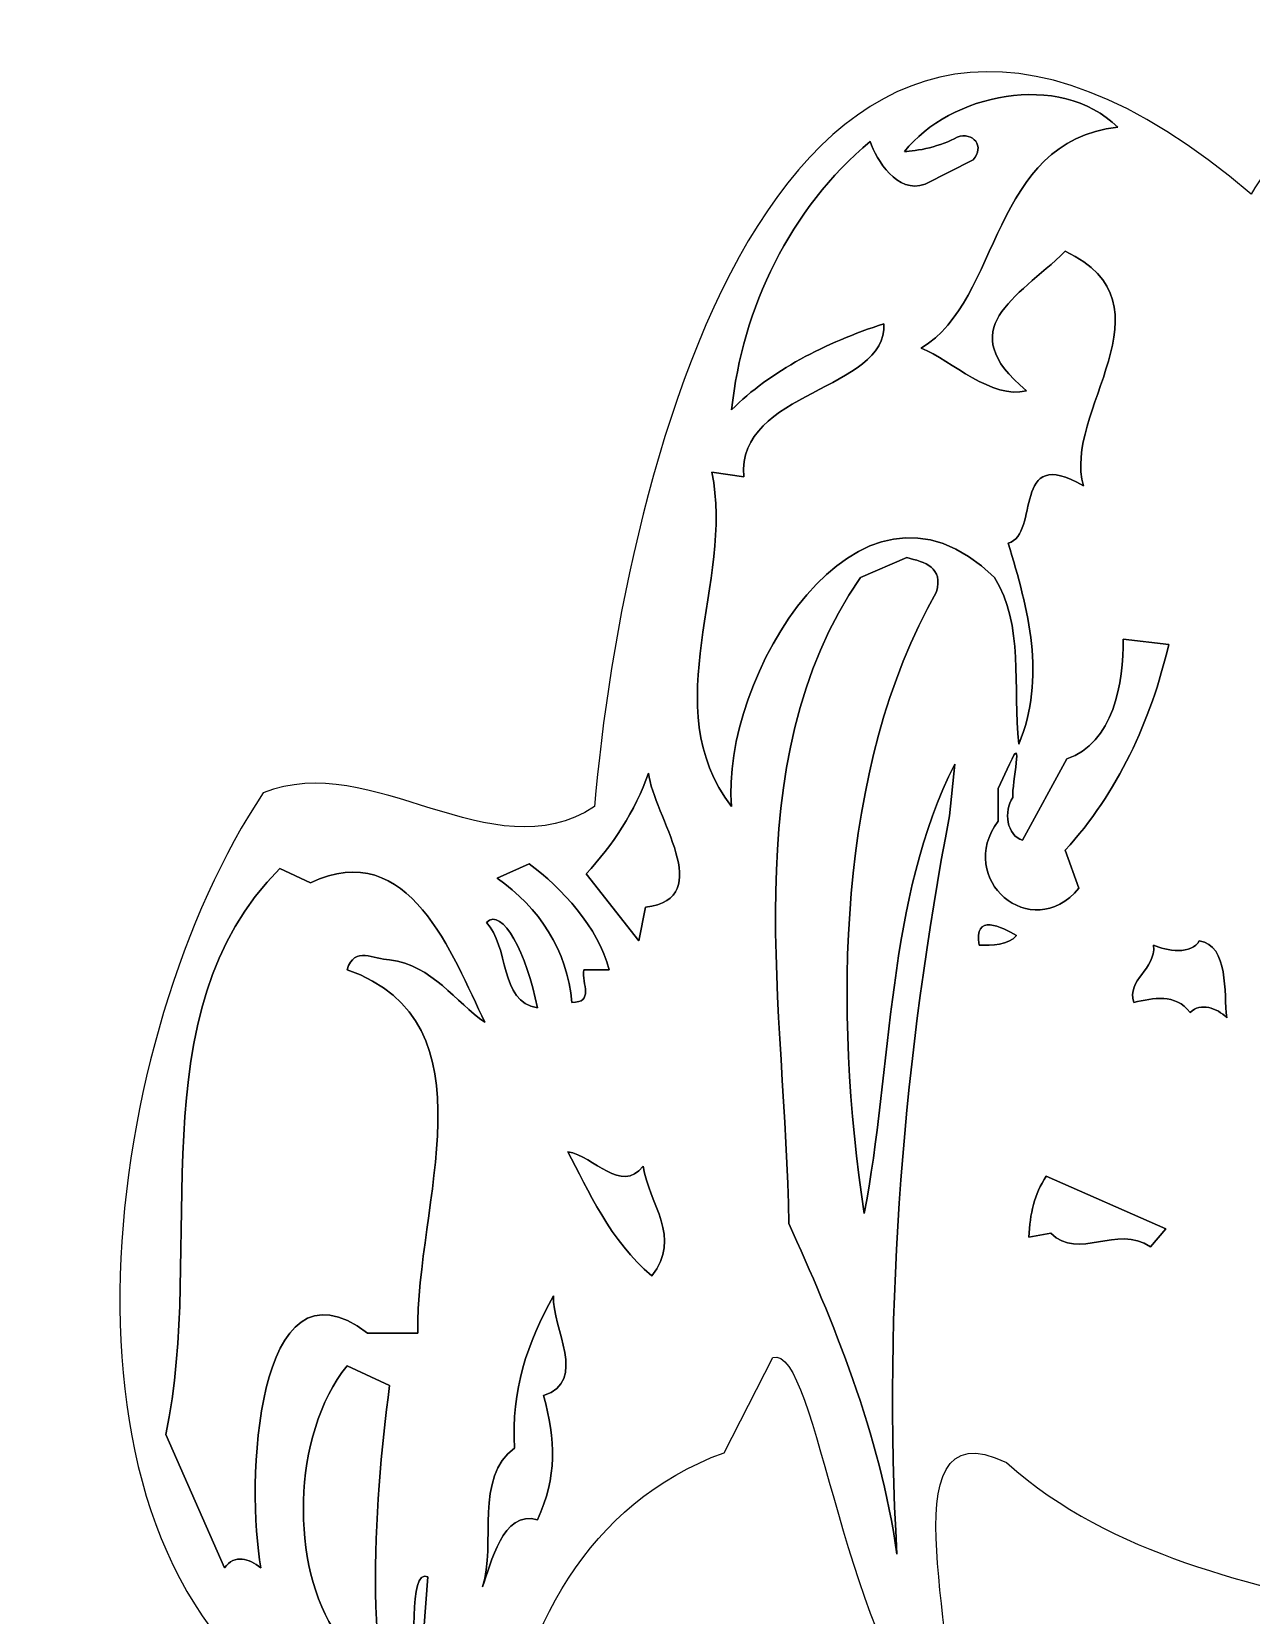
# Model space of a CAD drawing. Header units: centimetres. Extents: x -10 to 10, y -10.5 to 13.3.
# Drawn here: x -9.96 to -5.9, y 3.55 to 8.83 of the extents above; entities that cross this region are included whole.
import ezdxf

# ---------------------------------------------------------------- set-up
doc = ezdxf.new("R2010")
doc.units = ezdxf.units.CM
doc.header["$MEASUREMENT"] = 0
doc.layers.add('Ebene 1', color=7, linetype='Continuous')

msp = doc.modelspace()

# ---------------------------------------------------------------- linework, layer by layer
at = {"layer": 'Ebene 1'}
for points, knots in [([(-2.58064, -10.01268), (-2.58064, -10.01268), (-2.7305, -9.99744), (-2.7305, -9.99744), (-2.7305, -9.99744), (-3.02768, -10.37844), (-3.62965, -10.48766), (-4.05637, -10.22096), (-4.05637, -10.22096), (-4.21131, -9.91616), (-4.25958, -9.46912), (-4.14274, -9.15162), (-4.14274, -9.15162), (-4.46278, -8.65378), (-4.81838, -8.17372), (-4.99618, -7.60222), (-4.99618, -7.60222), (-4.56184, -7.88924), (-4.30784, -8.4836), (-3.88112, -8.84936), (-3.88112, -8.84936), (-3.64998, -9.05002), (-3.69824, -9.02462), (-3.84047, -8.74776), (-3.84047, -8.74776), (-4.064, -8.32866), (-4.35864, -7.90702), (-4.4069, -7.4422), (-4.4069, -7.4422), (-4.17576, -7.62508), (-4.02082, -7.91464), (-3.82524, -8.1661), (-3.82524, -8.1661), (-3.72364, -8.30072), (-3.71856, -8.32612), (-3.78459, -8.16356), (-3.78459, -8.16356), (-3.78459, -8.16356), (-3.95986, -7.71144), (-3.95986, -7.71144), (-3.95986, -7.71144), (-3.83286, -7.69112), (-3.72618, -7.76478), (-3.61696, -7.84098), (-3.61696, -7.84098), (-3.33248, -8.04164), (-3.52297, -7.90956), (-3.62458, -7.72668), (-3.62458, -7.72668), (-3.6957, -7.60222), (-3.74395, -7.4549), (-3.7719, -7.31266), (-3.7719, -7.31266), (-3.7719, -7.31266), (-3.70332, -7.21868), (-3.70332, -7.21868), (-3.70332, -7.21868), (-3.70332, -7.21868), (-3.53568, -7.33806), (-3.53568, -7.33806), (-3.53568, -7.33806), (-3.29184, -7.50316), (-3.41122, -7.46252), (-3.50012, -7.2517), (-3.50012, -7.2517), (-3.64236, -6.9215), (-3.45948, -6.7437), (-3.08864, -7.0612), (-3.08864, -7.0612), (-3.43408, -6.73862), (-3.40614, -5.94106), (-2.97434, -6.53288), (-2.97434, -6.53288), (-2.94132, -6.25856), (-3.1877, -6.03504), (-3.19786, -5.76834), (-3.19786, -5.76834), (-3.1369, -5.5118), (-2.99466, -5.81152), (-2.86512, -5.8293), (-2.86512, -5.8293), (-2.7178, -5.11302), (-2.71018, -4.2672), (-3.42646, -3.90144), (-3.42646, -3.90144), (-3.73887, -3.62712), (-3.55346, -4.21894), (-3.67791, -4.36118), (-3.67791, -4.36118), (-3.86588, -4.28244), (-3.86842, -4.04368), (-3.95986, -3.88366), (-3.95986, -3.88366), (-3.93954, -3.97764), (-3.98272, -4.42468), (-4.04368, -4.18592), (-4.04368, -4.18592), (-4.04368, -4.18592), (-4.06145, -3.90144), (-4.06145, -3.90144), (-4.06145, -3.90144), (-4.11734, -3.23088), (-3.63473, -4.34848), (-3.75158, -3.92938), (-3.75158, -3.92938), (-3.75158, -3.92938), (-3.81762, -3.78714), (-3.81762, -3.78714), (-3.81762, -3.78714), (-4.22402, -3.30708), (-4.14528, -3.9624), (-4.09448, -4.24942), (-4.09448, -4.24942), (-4.09448, -4.24942), (-4.43992, -3.69062), (-4.43992, -3.69062), (-4.43992, -3.69062), (-4.51612, -3.8354), (-4.38658, -4.16814), (-4.58215, -4.11988), (-4.58215, -4.11988), (-4.73963, -4.01066), (-4.78536, -3.7719), (-4.94792, -3.6449), (-4.94792, -3.6449), (-4.84124, -4.24942), (-5.26034, -4.04368), (-5.45846, -3.6449), (-5.45846, -3.6449), (-5.5499, -3.49758), (-5.44322, -3.78714), (-5.47878, -3.86842), (-5.47878, -3.86842), (-5.42798, -4.40944), (-5.88264, -3.69062), (-5.8293, -3.8354), (-5.8293, -3.8354), (-5.8293, -3.8354), (-5.54482, -4.72948), (-5.54482, -4.72948), (-5.54482, -4.72948), (-5.54482, -4.72948), (-5.33654, -5.30352), (-5.33654, -5.30352), (-5.33654, -5.30352), (-5.2959, -5.49402), (-5.11048, -5.63626), (-5.10286, -5.84454), (-5.10286, -5.84454), (-5.74802, -5.35178), (-6.11378, -4.51866), (-6.54558, -3.8354), (-6.54558, -3.8354), (-6.54558, -3.8354), (-6.3246, -4.56692), (-6.3246, -4.56692), (-6.3246, -4.56692), (-6.24078, -4.79044), (-6.16712, -5.01395), (-6.10108, -5.25526), (-6.10108, -5.25526), (-6.10108, -5.25526), (-5.67436, -6.22808), (-5.67436, -6.22808), (-5.67436, -6.22808), (-6.76402, -5.75056), (-6.76402, -4.04368), (-7.66826, -3.54584), (-7.66826, -3.54584), (-8.59536, -3.67284), (-8.8392, -2.01422), (-7.95274, -1.69672), (-7.95274, -1.69672), (-9.31926, -0.48006), (-6.56082, -0.16256), (-5.67436, -0.00508), (-5.67436, -0.00508), (-5.48386, 0.2159), (-5.26796, 0.59944), (-4.90982, 0.47244), (-4.90982, 0.47244), (-5.64642, 2.14376), (-3.09372, 0.90424), (-2.4511, 1.93548), (-2.4511, 1.93548), (-2.91846, 1.778), (-3.33756, 2.22504), (-3.6957, 2.54254), (-3.6957, 2.54254), (-4.26465, 2.54254), (-4.83362, 2.89306), (-5.07746, 3.4036), (-5.07746, 3.4036), (-5.21208, 3.05562), (-5.10286, 2.60604), (-5.207, 2.31902), (-5.207, 2.31902), (-5.45592, 2.67208), (-5.38226, 3.13182), (-5.46862, 3.54584), (-5.46862, 3.54584), (-5.89534, 3.66014), (-6.35508, 3.73888), (-6.71322, 4.05892), (-6.71322, 4.05892), (-7.14248, 4.2672), (-6.83768, 3.37058), (-6.91642, 3.14706), (-6.91642, 3.14706), (-7.24916, 3.38836), (-7.34568, 4.4577), (-7.493, 4.40944), (-7.493, 4.40944), (-7.493, 4.40944), (-7.65556, 4.09194), (-7.65556, 4.09194), (-7.65556, 4.09194), (-8.57504, 3.75412), (-8.49376, 2.41554), (-8.46582, 1.50622), (-8.46582, 1.50622), (-8.85952, 1.9685), (-8.87984, 2.67208), (-9.09066, 3.24612), (-9.09066, 3.24612), (-9.96442, 3.82016), (-9.72566, 5.49402), (-9.19226, 6.29158), (-9.19226, 6.29158), (-8.8265, 6.4389), (-8.4328, 6.02234), (-8.08736, 6.24586), (-8.08736, 6.24586), (-7.99338, 7.35584), (-7.45998, 9.62152), (-5.89788, 8.28802), (-5.89788, 8.28802), (-5.76072, 8.51154), (-5.61086, 8.6868), (-5.41782, 8.84935), (-5.41782, 8.84935), (-5.1181, 11.03376), (-1.3843, 11.96086), (-1.31572, 9.21512), (-1.31572, 9.21512), (-1.20904, 9.07034), (-1.21412, 8.81634), (-1.04648, 8.75284), (-1.04648, 8.75284), (-0.22098, 9.6139), (0.98298, 8.94333), (1.39446, 10.18794), (1.39446, 10.18794), (1.69164, 10.25144), (1.48844, 9.72312), (1.67386, 9.70788), (1.67386, 9.70788), (1.651, 10.34542), (2.88544, 10.58672), (2.7813, 10.13968), (2.7813, 10.13968), (2.75336, 10.13968), (2.7813, 10.10919), (2.7813, 10.13968), (2.7813, 10.13968), (2.7813, 10.13968), (2.8575, 10.13968), (2.8575, 10.13968), (2.8575, 10.13968), (2.8575, 10.13968), (2.89052, 10.07872), (2.89052, 10.07872), (2.89052, 10.07872), (2.85496, 9.99998), (2.80924, 9.92632), (2.77622, 9.8552), (2.77622, 9.8552), (2.58064, 9.45134), (2.60096, 9.45896), (2.80924, 9.82472), (2.80924, 9.82472), (2.8702, 9.9314), (2.94386, 10.02538), (3.06578, 9.99744), (3.06578, 9.99744), (3.11404, 9.18718), (3.10134, 8.63345), (3.02006, 8.52931), (3.02006, 8.52931), (3.02006, 8.52931), (2.86512, 8.01624), (2.86512, 8.01624), (2.86512, 8.01624), (2.86512, 8.01624), (3.24104, 8.60552), (3.24104, 8.60552), (3.24104, 8.60552), (3.67538, 9.26337), (4.00812, 9.97966), (4.53644, 10.56894), (4.53644, 10.56894), (5.8928, 10.82548), (7.26694, 11.71956), (7.02564, 13.28674), (7.02564, 13.28674), (8.17372, 12.18438), (8.79856, 10.81024), (9.10082, 9.13384), (9.10082, 9.13384), (9.32434, 8.94333), (9.30656, 8.52931), (9.53008, 8.38708), (9.53008, 8.38708), (9.59612, 7.9375), (9.67486, 7.39394), (9.53008, 6.99516), (9.53008, 6.99516), (9.97966, 4.99872), (9.46658, 2.9083), (8.51154, 1.16078), (8.51154, 1.16078), (8.46074, 0.31242), (8.128, -0.45211), (7.6327, -1.12268), (7.6327, -1.12268), (7.42442, -2.06248), (6.7691, -2.97434), (5.9563, -3.43662), (5.9563, -3.43662), (5.11048, -4.56692), (4.50595, -5.95884), (3.33502, -6.83768), (3.33502, -6.83768), (2.80924, -7.10438), (2.19964, -7.20344), (1.71196, -7.50824), (1.71196, -7.50824), (0.87376, -7.31266), (0.46736, -7.77748), (-0.35306, -7.98322), (-0.35306, -7.98322), (-0.71374, -8.33628), (-1.0668, -8.5725), (-1.31572, -9.07034), (-1.31572, -9.07034), (-1.67386, -9.1821), (-2.00406, -9.3091), (-2.19456, -9.65962), (-2.19456, -9.65962), (-2.3495, -9.65962), (-2.3495, -9.50468), (-2.58064, -10.01268)], [0, 0, 0, 0, 0.0113636, 0.0113636, 0.0113636, 0.0113636, 0.0227273, 0.0227273, 0.0227273, 0.0227273, 0.0340909, 0.0340909, 0.0340909, 0.0340909, 0.0454545, 0.0454545, 0.0454545, 0.0454545, 0.0568182, 0.0568182, 0.0568182, 0.0568182, 0.0681818, 0.0681818, 0.0681818, 0.0681818, 0.0795455, 0.0795455, 0.0795455, 0.0795455, 0.0909091, 0.0909091, 0.0909091, 0.0909091, 0.1022727, 0.1022727, 0.1022727, 0.1022727, 0.1136364, 0.1136364, 0.1136364, 0.1136364, 0.125, 0.125, 0.125, 0.125, 0.1363636, 0.1363636, 0.1363636, 0.1363636, 0.1477273, 0.1477273, 0.1477273, 0.1477273, 0.1590909, 0.1590909, 0.1590909, 0.1590909, 0.1704545, 0.1704545, 0.1704545, 0.1704545, 0.1818182, 0.1818182, 0.1818182, 0.1818182, 0.1931818, 0.1931818, 0.1931818, 0.1931818, 0.2045455, 0.2045455, 0.2045455, 0.2045455, 0.2159091, 0.2159091, 0.2159091, 0.2159091, 0.2272727, 0.2272727, 0.2272727, 0.2272727, 0.2386364, 0.2386364, 0.2386364, 0.2386364, 0.25, 0.25, 0.25, 0.25, 0.2613636, 0.2613636, 0.2613636, 0.2613636, 0.2727273, 0.2727273, 0.2727273, 0.2727273, 0.2840909, 0.2840909, 0.2840909, 0.2840909, 0.2954545, 0.2954545, 0.2954545, 0.2954545, 0.3068182, 0.3068182, 0.3068182, 0.3068182, 0.3181818, 0.3181818, 0.3181818, 0.3181818, 0.3295455, 0.3295455, 0.3295455, 0.3295455, 0.3409091, 0.3409091, 0.3409091, 0.3409091, 0.3522727, 0.3522727, 0.3522727, 0.3522727, 0.3636364, 0.3636364, 0.3636364, 0.3636364, 0.375, 0.375, 0.375, 0.375, 0.3863636, 0.3863636, 0.3863636, 0.3863636, 0.3977273, 0.3977273, 0.3977273, 0.3977273, 0.4090909, 0.4090909, 0.4090909, 0.4090909, 0.4204545, 0.4204545, 0.4204545, 0.4204545, 0.4318182, 0.4318182, 0.4318182, 0.4318182, 0.4431818, 0.4431818, 0.4431818, 0.4431818, 0.4545455, 0.4545455, 0.4545455, 0.4545455, 0.4659091, 0.4659091, 0.4659091, 0.4659091, 0.4772727, 0.4772727, 0.4772727, 0.4772727, 0.4886364, 0.4886364, 0.4886364, 0.4886364, 0.5, 0.5, 0.5, 0.5, 0.5113636, 0.5113636, 0.5113636, 0.5113636, 0.5227273, 0.5227273, 0.5227273, 0.5227273, 0.5340909, 0.5340909, 0.5340909, 0.5340909, 0.5454545, 0.5454545, 0.5454545, 0.5454545, 0.5568182, 0.5568182, 0.5568182, 0.5568182, 0.5681818, 0.5681818, 0.5681818, 0.5681818, 0.5795455, 0.5795455, 0.5795455, 0.5795455, 0.5909091, 0.5909091, 0.5909091, 0.5909091, 0.6022727, 0.6022727, 0.6022727, 0.6022727, 0.6136364, 0.6136364, 0.6136364, 0.6136364, 0.625, 0.625, 0.625, 0.625, 0.6363636, 0.6363636, 0.6363636, 0.6363636, 0.6477273, 0.6477273, 0.6477273, 0.6477273, 0.6590909, 0.6590909, 0.6590909, 0.6590909, 0.6704545, 0.6704545, 0.6704545, 0.6704545, 0.6818182, 0.6818182, 0.6818182, 0.6818182, 0.6931818, 0.6931818, 0.6931818, 0.6931818, 0.7045455, 0.7045455, 0.7045455, 0.7045455, 0.7159091, 0.7159091, 0.7159091, 0.7159091, 0.7272727, 0.7272727, 0.7272727, 0.7272727, 0.7386364, 0.7386364, 0.7386364, 0.7386364, 0.75, 0.75, 0.75, 0.75, 0.7613636, 0.7613636, 0.7613636, 0.7613636, 0.7727273, 0.7727273, 0.7727273, 0.7727273, 0.7840909, 0.7840909, 0.7840909, 0.7840909, 0.7954545, 0.7954545, 0.7954545, 0.7954545, 0.8068182, 0.8068182, 0.8068182, 0.8068182, 0.8181818, 0.8181818, 0.8181818, 0.8181818, 0.8295455, 0.8295455, 0.8295455, 0.8295455, 0.8409091, 0.8409091, 0.8409091, 0.8409091, 0.8522727, 0.8522727, 0.8522727, 0.8522727, 0.8636364, 0.8636364, 0.8636364, 0.8636364, 0.875, 0.875, 0.875, 0.875, 0.8863636, 0.8863636, 0.8863636, 0.8863636, 0.8977273, 0.8977273, 0.8977273, 0.8977273, 0.9090909, 0.9090909, 0.9090909, 0.9090909, 0.9204545, 0.9204545, 0.9204545, 0.9204545, 0.9318182, 0.9318182, 0.9318182, 0.9318182, 0.9431818, 0.9431818, 0.9431818, 0.9431818, 0.9545455, 0.9545455, 0.9545455, 0.9545455, 0.9659091, 0.9659091, 0.9659091, 0.9659091, 0.9772727, 0.9772727, 0.9772727, 0.9772727, 0.9886364, 0.9886364, 0.9886364, 0.9886364, 1, 1, 1, 1]), ([(-6.34238, 8.51154), (-6.53796, 8.70204), (-6.90372, 8.62076), (-7.05358, 8.43026), (-7.05358, 8.43026), (-7.01802, 8.43026), (-6.92658, 8.44804), (-6.87832, 8.47852), (-6.87832, 8.47852), (-6.82498, 8.4963), (-6.78434, 8.44804), (-6.82498, 8.40232), (-6.82498, 8.40232), (-6.82498, 8.40232), (-6.985, 8.32103), (-6.985, 8.32103), (-6.985, 8.32103), (-7.07898, 8.28802), (-7.14756, 8.40232), (-7.16788, 8.46328), (-7.16788, 8.46328), (-7.43712, 8.23976), (-7.5946, 7.90702), (-7.63016, 7.5692), (-7.63016, 7.5692), (-7.50062, 7.69874), (-7.31774, 7.79272), (-7.12216, 7.85622), (-7.12216, 7.85622), (-7.10946, 7.6327), (-7.61492, 7.6327), (-7.58952, 7.34568), (-7.58952, 7.34568), (-7.58952, 7.34568), (-7.6962, 7.36092), (-7.6962, 7.36092), (-7.6962, 7.36092), (-7.62, 6.99516), (-7.8867, 6.58114), (-7.63016, 6.24586), (-7.63016, 6.24586), (-7.6708, 6.66242), (-7.2136, 7.45744), (-6.75386, 7.0104), (-6.75386, 7.0104), (-6.65479, 6.85292), (-6.6929, 6.64464), (-6.67258, 6.45414), (-6.67258, 6.45414), (-6.58114, 6.67766), (-6.63956, 6.90118), (-6.70814, 7.1247), (-6.70814, 7.1247), (-6.59892, 7.15264), (-6.70052, 7.45744), (-6.45668, 7.3152), (-6.45668, 7.3152), (-6.53034, 7.5565), (-6.14172, 7.92226), (-6.51764, 8.09751), (-6.51764, 8.09751), (-6.68274, 7.9375), (-6.8961, 7.84098), (-6.64718, 7.6327), (-6.64718, 7.6327), (-6.76148, 7.60222), (-6.8961, 7.73176), (-6.9977, 7.77494), (-6.9977, 7.77494), (-6.72846, 7.9375), (-6.7691, 8.46328), (-6.34238, 8.51154)], [0, 0, 0, 0, 0.0555556, 0.0555556, 0.0555556, 0.0555556, 0.1111111, 0.1111111, 0.1111111, 0.1111111, 0.1666667, 0.1666667, 0.1666667, 0.1666667, 0.2222222, 0.2222222, 0.2222222, 0.2222222, 0.2777778, 0.2777778, 0.2777778, 0.2777778, 0.3333333, 0.3333333, 0.3333333, 0.3333333, 0.3888889, 0.3888889, 0.3888889, 0.3888889, 0.4444444, 0.4444444, 0.4444444, 0.4444444, 0.5, 0.5, 0.5, 0.5, 0.5555556, 0.5555556, 0.5555556, 0.5555556, 0.6111111, 0.6111111, 0.6111111, 0.6111111, 0.6666667, 0.6666667, 0.6666667, 0.6666667, 0.7222222, 0.7222222, 0.7222222, 0.7222222, 0.7777778, 0.7777778, 0.7777778, 0.7777778, 0.8333333, 0.8333333, 0.8333333, 0.8333333, 0.8888889, 0.8888889, 0.8888889, 0.8888889, 0.9444444, 0.9444444, 0.9444444, 0.9444444, 1, 1, 1, 1]), ([(-7.04596, 7.07644), (-7.04596, 7.07644), (-7.2009, 7.0104), (-7.2009, 7.0104), (-7.2009, 7.0104), (-7.62762, 6.3881), (-7.44728, 5.56006), (-7.43966, 4.85648), (-7.43966, 4.85648), (-7.29488, 4.53898), (-7.13486, 4.1529), (-7.07898, 3.75412), (-7.07898, 3.75412), (-7.12724, 4.5847), (-7.05358, 5.43052), (-6.90372, 6.21538), (-6.90372, 6.21538), (-6.90372, 6.21538), (-6.88594, 6.3881), (-6.88594, 6.3881), (-6.88594, 6.3881), (-7.11454, 5.94106), (-7.09422, 5.36956), (-7.1882, 4.8895), (-7.1882, 4.8895), (-7.2898, 5.56006), (-7.28218, 6.37286), (-6.9469, 6.96214), (-6.9469, 6.96214), (-6.92404, 7.04342), (-6.985, 7.0612), (-7.04596, 7.07644)], [0, 0, 0, 0, 0.125, 0.125, 0.125, 0.125, 0.25, 0.25, 0.25, 0.25, 0.375, 0.375, 0.375, 0.375, 0.5, 0.5, 0.5, 0.5, 0.625, 0.625, 0.625, 0.625, 0.75, 0.75, 0.75, 0.75, 0.875, 0.875, 0.875, 0.875, 1, 1, 1, 1]), ([(-6.3246, 6.80466), (-6.32206, 6.66242), (-6.35762, 6.45414), (-6.51256, 6.40588), (-6.51256, 6.40588), (-6.51256, 6.40588), (-6.65988, 6.1341), (-6.65988, 6.1341), (-6.65988, 6.1341), (-6.71322, 6.14934), (-6.72338, 6.23062), (-6.6929, 6.27634), (-6.6929, 6.27634), (-6.69544, 6.3246), (-6.65479, 6.49986), (-6.70306, 6.3881), (-6.70306, 6.3881), (-6.70306, 6.3881), (-6.74116, 6.30682), (-6.74116, 6.30682), (-6.74116, 6.30682), (-6.74116, 6.30682), (-6.74116, 6.1976), (-6.74116, 6.1976), (-6.74116, 6.1976), (-6.88594, 6.0071), (-6.63194, 5.78358), (-6.47192, 5.97408), (-6.47192, 5.97408), (-6.47192, 5.97408), (-6.51764, 6.10108), (-6.51764, 6.10108), (-6.51764, 6.10108), (-6.34238, 6.29158), (-6.23316, 6.53034), (-6.1722, 6.78688), (-6.1722, 6.78688), (-6.1722, 6.78688), (-6.3246, 6.80466), (-6.3246, 6.80466)], [0, 0, 0, 0, 0.1, 0.1, 0.1, 0.1, 0.2, 0.2, 0.2, 0.2, 0.3, 0.3, 0.3, 0.3, 0.4, 0.4, 0.4, 0.4, 0.5, 0.5, 0.5, 0.5, 0.6, 0.6, 0.6, 0.6, 0.7, 0.7, 0.7, 0.7, 0.8, 0.8, 0.8, 0.8, 0.9, 0.9, 0.9, 0.9, 1, 1, 1, 1]), ([(-7.90702, 6.35762), (-7.95274, 6.23062), (-8.0264, 6.11632), (-8.1153, 6.02234), (-8.1153, 6.02234), (-8.1153, 6.02234), (-7.94004, 5.79882), (-7.94004, 5.79882), (-7.94004, 5.79882), (-7.94004, 5.79882), (-7.91718, 5.91058), (-7.91718, 5.91058), (-7.91718, 5.91058), (-7.67588, 5.94106), (-7.89178, 6.21538), (-7.90702, 6.35762)], [0, 0, 0, 0, 0.25, 0.25, 0.25, 0.25, 0.5, 0.5, 0.5, 0.5, 0.75, 0.75, 0.75, 0.75, 1, 1, 1, 1]), ([(-9.13638, 6.04012), (-9.61898, 5.56006), (-9.38276, 4.77774), (-9.51738, 4.1529), (-9.51738, 4.1529), (-9.51738, 4.1529), (-9.3218, 3.7084), (-9.3218, 3.7084), (-9.3218, 3.7084), (-9.28624, 3.75412), (-9.24052, 3.73888), (-9.19988, 3.7084), (-9.19988, 3.7084), (-9.25068, 3.97764), (-9.2202, 4.77774), (-8.84428, 4.49072), (-8.84428, 4.49072), (-8.84428, 4.49072), (-8.67664, 4.49072), (-8.67664, 4.49072), (-8.67664, 4.49072), (-8.68426, 4.91998), (-8.41248, 5.52704), (-8.91286, 5.7023), (-8.91286, 5.7023), (-8.88746, 5.78358), (-8.82396, 5.73532), (-8.77062, 5.73532), (-8.77062, 5.73532), (-8.62838, 5.71754), (-8.54964, 5.59308), (-8.45312, 5.52704), (-8.45312, 5.52704), (-8.56234, 5.75056), (-8.70458, 6.14934), (-9.03478, 5.99186), (-9.03478, 5.99186), (-9.03478, 5.99186), (-9.13638, 6.04012), (-9.13638, 6.04012)], [0, 0, 0, 0, 0.1, 0.1, 0.1, 0.1, 0.2, 0.2, 0.2, 0.2, 0.3, 0.3, 0.3, 0.3, 0.4, 0.4, 0.4, 0.4, 0.5, 0.5, 0.5, 0.5, 0.6, 0.6, 0.6, 0.6, 0.7, 0.7, 0.7, 0.7, 0.8, 0.8, 0.8, 0.8, 0.9, 0.9, 0.9, 0.9, 1, 1, 1, 1]), ([(-8.3058, 6.05536), (-8.3058, 6.05536), (-8.41248, 6.0071), (-8.41248, 6.0071), (-8.41248, 6.0071), (-8.27278, 5.91058), (-8.17626, 5.7658), (-8.16356, 5.59308), (-8.16356, 5.59308), (-8.08736, 5.59308), (-8.13054, 5.65404), (-8.12292, 5.7023), (-8.12292, 5.7023), (-8.12292, 5.7023), (-8.0391, 5.7023), (-8.0391, 5.7023), (-8.0391, 5.7023), (-8.07466, 5.84454), (-8.19658, 5.97408), (-8.3058, 6.05536)], [0, 0, 0, 0, 0.2, 0.2, 0.2, 0.2, 0.4, 0.4, 0.4, 0.4, 0.6, 0.6, 0.6, 0.6, 0.8, 0.8, 0.8, 0.8, 1, 1, 1, 1]), ([(-8.44804, 5.85978), (-8.37184, 5.78358), (-8.40486, 5.59308), (-8.27786, 5.5753), (-8.27786, 5.5753), (-8.31342, 5.75564), (-8.3947, 5.91312), (-8.44804, 5.85978)], [0, 0, 0, 0, 0.5, 0.5, 0.5, 0.5, 1, 1, 1, 1]), ([(-6.80466, 5.78358), (-6.76148, 5.78358), (-6.70814, 5.78358), (-6.6802, 5.8166), (-6.6802, 5.8166), (-6.72846, 5.84454), (-6.82498, 5.8928), (-6.80466, 5.78358)], [0, 0, 0, 0, 0.5, 0.5, 0.5, 0.5, 1, 1, 1, 1]), ([(-6.80466, 5.78358), (-6.82498, 5.8928), (-6.72846, 5.84454), (-6.6802, 5.8166), (-6.6802, 5.8166), (-6.70814, 5.78358), (-6.76148, 5.78358), (-6.80466, 5.78358)], [0, 0, 0, 0, 0.5, 0.5, 0.5, 0.5, 1, 1, 1, 1]), ([(-6.0706, 5.79882), (-6.09346, 5.75056), (-6.18236, 5.7658), (-6.223, 5.78358), (-6.223, 5.78358), (-6.21538, 5.7023), (-6.31444, 5.66928), (-6.28904, 5.59308), (-6.28904, 5.59308), (-6.223, 5.60832), (-6.15187, 5.62356), (-6.10108, 5.56006), (-6.10108, 5.56006), (-6.06552, 5.59308), (-6.01218, 5.5753), (-5.97916, 5.54228), (-5.97916, 5.54228), (-5.98932, 5.62356), (-5.97154, 5.78358), (-6.0706, 5.79882)], [0, 0, 0, 0, 0.2, 0.2, 0.2, 0.2, 0.4, 0.4, 0.4, 0.4, 0.6, 0.6, 0.6, 0.6, 0.8, 0.8, 0.8, 0.8, 1, 1, 1, 1]), ([(-6.0706, 5.79882), (-5.97154, 5.78358), (-5.98932, 5.62356), (-5.97916, 5.54228), (-5.97916, 5.54228), (-6.01218, 5.5753), (-6.06552, 5.59308), (-6.10108, 5.56006), (-6.10108, 5.56006), (-6.15187, 5.62356), (-6.223, 5.60832), (-6.28904, 5.59308), (-6.28904, 5.59308), (-6.31444, 5.66928), (-6.21538, 5.7023), (-6.223, 5.78358), (-6.223, 5.78358), (-6.18236, 5.7658), (-6.09346, 5.75056), (-6.0706, 5.79882)], [0, 0, 0, 0, 0.2, 0.2, 0.2, 0.2, 0.4, 0.4, 0.4, 0.4, 0.6, 0.6, 0.6, 0.6, 0.8, 0.8, 0.8, 0.8, 1, 1, 1, 1]), ([(-7.9248, 5.04698), (-8.001, 4.953), (-8.08736, 5.08), (-8.17626, 5.09524), (-8.17626, 5.09524), (-8.11022, 4.97078), (-8.03402, 4.79552), (-7.89686, 4.68122), (-7.89686, 4.68122), (-7.79272, 4.81076), (-7.90702, 4.91998), (-7.9248, 5.04698)], [0, 0, 0, 0, 0.3333333, 0.3333333, 0.3333333, 0.3333333, 0.6666667, 0.6666667, 0.6666667, 0.6666667, 1, 1, 1, 1]), ([(-6.58114, 5.01396), (-6.62178, 4.953), (-6.63448, 4.8895), (-6.63956, 4.81076), (-6.63956, 4.81076), (-6.63956, 4.81076), (-6.5659, 4.82346), (-6.5659, 4.82346), (-6.5659, 4.82346), (-6.47192, 4.72948), (-6.34746, 4.85648), (-6.23316, 4.77774), (-6.23316, 4.77774), (-6.23316, 4.77774), (-6.18236, 4.8387), (-6.18236, 4.8387), (-6.18236, 4.8387), (-6.18236, 4.8387), (-6.58114, 5.01396), (-6.58114, 5.01396)], [0, 0, 0, 0, 0.2, 0.2, 0.2, 0.2, 0.4, 0.4, 0.4, 0.4, 0.6, 0.6, 0.6, 0.6, 0.8, 0.8, 0.8, 0.8, 1, 1, 1, 1]), ([(-6.58114, 5.01396), (-6.58114, 5.01396), (-6.18236, 4.8387), (-6.18236, 4.8387), (-6.18236, 4.8387), (-6.18236, 4.8387), (-6.23316, 4.77774), (-6.23316, 4.77774), (-6.23316, 4.77774), (-6.34746, 4.85648), (-6.47192, 4.72948), (-6.5659, 4.82346), (-6.5659, 4.82346), (-6.5659, 4.82346), (-6.63956, 4.81076), (-6.63956, 4.81076), (-6.63956, 4.81076), (-6.63448, 4.8895), (-6.62178, 4.953), (-6.58114, 5.01396)], [0, 0, 0, 0, 0.2, 0.2, 0.2, 0.2, 0.4, 0.4, 0.4, 0.4, 0.6, 0.6, 0.6, 0.6, 0.8, 0.8, 0.8, 0.8, 1, 1, 1, 1]), ([(-8.22452, 4.61518), (-8.31088, 4.4577), (-8.36676, 4.30022), (-8.35406, 4.10718), (-8.35406, 4.10718), (-8.48868, 4.01066), (-8.41502, 3.78714), (-8.46074, 3.6449), (-8.46074, 3.6449), (-8.4328, 3.7211), (-8.3947, 3.90144), (-8.27786, 3.86842), (-8.27786, 3.86842), (-8.21182, 4.01066), (-8.2169, 4.13512), (-8.25754, 4.28244), (-8.25754, 4.28244), (-8.10768, 4.3307), (-8.2296, 4.50596), (-8.22452, 4.61518)], [0, 0, 0, 0, 0.2, 0.2, 0.2, 0.2, 0.4, 0.4, 0.4, 0.4, 0.6, 0.6, 0.6, 0.6, 0.8, 0.8, 0.8, 0.8, 1, 1, 1, 1]), ([(-8.91286, 4.3815), (-9.09828, 4.1529), (-9.10336, 3.7084), (-8.94588, 3.48488), (-8.94588, 3.48488), (-8.94588, 3.48488), (-9.00176, 3.42138), (-9.00176, 3.42138), (-9.00176, 3.42138), (-9.00176, 3.42138), (-8.65886, 2.14376), (-8.65886, 2.14376), (-8.65886, 2.14376), (-8.68426, 2.63906), (-8.65886, 3.00482), (-8.65632, 3.50266), (-8.65632, 3.50266), (-8.65632, 3.50266), (-8.64362, 3.67792), (-8.64362, 3.67792), (-8.64362, 3.67792), (-8.70966, 3.7084), (-8.68426, 3.42138), (-8.68934, 3.32232), (-8.68934, 3.32232), (-8.68934, 3.32232), (-8.70966, 2.95656), (-8.70966, 2.95656), (-8.70966, 2.95656), (-8.85952, 3.3401), (-8.8265, 3.90144), (-8.77062, 4.31546), (-8.77062, 4.31546), (-8.77062, 4.31546), (-8.91286, 4.3815), (-8.91286, 4.3815)], [0, 0, 0, 0, 0.1111111, 0.1111111, 0.1111111, 0.1111111, 0.2222222, 0.2222222, 0.2222222, 0.2222222, 0.3333333, 0.3333333, 0.3333333, 0.3333333, 0.4444444, 0.4444444, 0.4444444, 0.4444444, 0.5555556, 0.5555556, 0.5555556, 0.5555556, 0.6666667, 0.6666667, 0.6666667, 0.6666667, 0.7777778, 0.7777778, 0.7777778, 0.7777778, 0.8888889, 0.8888889, 0.8888889, 0.8888889, 1, 1, 1, 1])]:
    msp.add_open_spline(points, degree=3, knots=knots, dxfattribs=at)
at = {"layer": 'Ebene 1', "color": 96}
for points, knots in [([(-6.34238, 8.51154), (-6.7691, 8.46328), (-6.72846, 7.9375), (-6.9977, 7.77494), (-6.9977, 7.77494), (-6.8961, 7.73176), (-6.76148, 7.60222), (-6.64718, 7.6327), (-6.64718, 7.6327), (-6.8961, 7.84098), (-6.68274, 7.9375), (-6.51764, 8.09751), (-6.51764, 8.09751), (-6.14172, 7.92226), (-6.53034, 7.5565), (-6.45668, 7.3152), (-6.45668, 7.3152), (-6.70052, 7.45744), (-6.59892, 7.15264), (-6.70814, 7.1247), (-6.70814, 7.1247), (-6.63956, 6.90118), (-6.58114, 6.67766), (-6.67258, 6.45414), (-6.67258, 6.45414), (-6.6929, 6.64464), (-6.65479, 6.85292), (-6.75386, 7.0104), (-6.75386, 7.0104), (-7.2136, 7.45744), (-7.6708, 6.66242), (-7.63016, 6.24586), (-7.63016, 6.24586), (-7.8867, 6.58114), (-7.62, 6.99516), (-7.6962, 7.36092), (-7.6962, 7.36092), (-7.6962, 7.36092), (-7.58952, 7.34568), (-7.58952, 7.34568), (-7.58952, 7.34568), (-7.61492, 7.6327), (-7.10946, 7.6327), (-7.12216, 7.85622), (-7.12216, 7.85622), (-7.31774, 7.79272), (-7.50062, 7.69874), (-7.63016, 7.5692), (-7.63016, 7.5692), (-7.5946, 7.90702), (-7.43712, 8.23976), (-7.16788, 8.46328), (-7.16788, 8.46328), (-7.14756, 8.40232), (-7.07898, 8.28802), (-6.985, 8.32103), (-6.985, 8.32103), (-6.985, 8.32103), (-6.82498, 8.40232), (-6.82498, 8.40232), (-6.82498, 8.40232), (-6.78434, 8.44804), (-6.82498, 8.4963), (-6.87832, 8.47852), (-6.87832, 8.47852), (-6.92658, 8.44804), (-7.01802, 8.43026), (-7.05358, 8.43026), (-7.05358, 8.43026), (-6.90372, 8.62076), (-6.53796, 8.70204), (-6.34238, 8.51154)], [0, 0, 0, 0, 0.0555556, 0.0555556, 0.0555556, 0.0555556, 0.1111111, 0.1111111, 0.1111111, 0.1111111, 0.1666667, 0.1666667, 0.1666667, 0.1666667, 0.2222222, 0.2222222, 0.2222222, 0.2222222, 0.2777778, 0.2777778, 0.2777778, 0.2777778, 0.3333333, 0.3333333, 0.3333333, 0.3333333, 0.3888889, 0.3888889, 0.3888889, 0.3888889, 0.4444444, 0.4444444, 0.4444444, 0.4444444, 0.5, 0.5, 0.5, 0.5, 0.5555556, 0.5555556, 0.5555556, 0.5555556, 0.6111111, 0.6111111, 0.6111111, 0.6111111, 0.6666667, 0.6666667, 0.6666667, 0.6666667, 0.7222222, 0.7222222, 0.7222222, 0.7222222, 0.7777778, 0.7777778, 0.7777778, 0.7777778, 0.8333333, 0.8333333, 0.8333333, 0.8333333, 0.8888889, 0.8888889, 0.8888889, 0.8888889, 0.9444444, 0.9444444, 0.9444444, 0.9444444, 1, 1, 1, 1]), ([(-7.90702, 6.35762), (-7.89178, 6.21538), (-7.67588, 5.94106), (-7.91718, 5.91058), (-7.91718, 5.91058), (-7.91718, 5.91058), (-7.94004, 5.79882), (-7.94004, 5.79882), (-7.94004, 5.79882), (-7.94004, 5.79882), (-8.1153, 6.02234), (-8.1153, 6.02234), (-8.1153, 6.02234), (-8.0264, 6.11632), (-7.95274, 6.23062), (-7.90702, 6.35762)], [0, 0, 0, 0, 0.25, 0.25, 0.25, 0.25, 0.5, 0.5, 0.5, 0.5, 0.75, 0.75, 0.75, 0.75, 1, 1, 1, 1]), ([(-9.13638, 6.04012), (-9.13638, 6.04012), (-9.03478, 5.99186), (-9.03478, 5.99186), (-9.03478, 5.99186), (-8.70458, 6.14934), (-8.56234, 5.75056), (-8.45312, 5.52704), (-8.45312, 5.52704), (-8.54964, 5.59308), (-8.62838, 5.71754), (-8.77062, 5.73532), (-8.77062, 5.73532), (-8.82396, 5.73532), (-8.88746, 5.78358), (-8.91286, 5.7023), (-8.91286, 5.7023), (-8.41248, 5.52704), (-8.68426, 4.91998), (-8.67664, 4.49072), (-8.67664, 4.49072), (-8.67664, 4.49072), (-8.84428, 4.49072), (-8.84428, 4.49072), (-8.84428, 4.49072), (-9.2202, 4.77774), (-9.25068, 3.97764), (-9.19988, 3.7084), (-9.19988, 3.7084), (-9.24052, 3.73888), (-9.28624, 3.75412), (-9.3218, 3.7084), (-9.3218, 3.7084), (-9.3218, 3.7084), (-9.51738, 4.1529), (-9.51738, 4.1529), (-9.51738, 4.1529), (-9.38276, 4.77774), (-9.61898, 5.56006), (-9.13638, 6.04012)], [0, 0, 0, 0, 0.1, 0.1, 0.1, 0.1, 0.2, 0.2, 0.2, 0.2, 0.3, 0.3, 0.3, 0.3, 0.4, 0.4, 0.4, 0.4, 0.5, 0.5, 0.5, 0.5, 0.6, 0.6, 0.6, 0.6, 0.7, 0.7, 0.7, 0.7, 0.8, 0.8, 0.8, 0.8, 0.9, 0.9, 0.9, 0.9, 1, 1, 1, 1]), ([(-8.3058, 6.05536), (-8.19658, 5.97408), (-8.07466, 5.84454), (-8.0391, 5.7023), (-8.0391, 5.7023), (-8.0391, 5.7023), (-8.12292, 5.7023), (-8.12292, 5.7023), (-8.12292, 5.7023), (-8.13054, 5.65404), (-8.08736, 5.59308), (-8.16356, 5.59308), (-8.16356, 5.59308), (-8.17626, 5.7658), (-8.27278, 5.91058), (-8.41248, 6.0071), (-8.41248, 6.0071), (-8.41248, 6.0071), (-8.3058, 6.05536), (-8.3058, 6.05536)], [0, 0, 0, 0, 0.2, 0.2, 0.2, 0.2, 0.4, 0.4, 0.4, 0.4, 0.6, 0.6, 0.6, 0.6, 0.8, 0.8, 0.8, 0.8, 1, 1, 1, 1]), ([(-8.44804, 5.85978), (-8.3947, 5.91312), (-8.31342, 5.75564), (-8.27786, 5.5753), (-8.27786, 5.5753), (-8.40486, 5.59308), (-8.37184, 5.78358), (-8.44804, 5.85978)], [0, 0, 0, 0, 0.5, 0.5, 0.5, 0.5, 1, 1, 1, 1])]:
    msp.add_open_spline(points, degree=3, knots=knots, dxfattribs=at)
at = {"layer": 'Ebene 1', "color": 12}
for points, knots in [([(-7.04596, 7.07644), (-6.985, 7.0612), (-6.92404, 7.04342), (-6.9469, 6.96214), (-6.9469, 6.96214), (-7.28218, 6.37286), (-7.2898, 5.56006), (-7.1882, 4.8895), (-7.1882, 4.8895), (-7.09422, 5.36956), (-7.11454, 5.94106), (-6.88594, 6.3881), (-6.88594, 6.3881), (-6.88594, 6.3881), (-6.90372, 6.21538), (-6.90372, 6.21538), (-6.90372, 6.21538), (-7.05358, 5.43052), (-7.12724, 4.5847), (-7.07898, 3.75412), (-7.07898, 3.75412), (-7.13486, 4.1529), (-7.29488, 4.53898), (-7.43966, 4.85648), (-7.43966, 4.85648), (-7.44728, 5.56006), (-7.62762, 6.3881), (-7.2009, 7.0104), (-7.2009, 7.0104), (-7.2009, 7.0104), (-7.04596, 7.07644), (-7.04596, 7.07644)], [0, 0, 0, 0, 0.125, 0.125, 0.125, 0.125, 0.25, 0.25, 0.25, 0.25, 0.375, 0.375, 0.375, 0.375, 0.5, 0.5, 0.5, 0.5, 0.625, 0.625, 0.625, 0.625, 0.75, 0.75, 0.75, 0.75, 0.875, 0.875, 0.875, 0.875, 1, 1, 1, 1]), ([(-8.91286, 4.3815), (-8.91286, 4.3815), (-8.77062, 4.31546), (-8.77062, 4.31546), (-8.77062, 4.31546), (-8.8265, 3.90144), (-8.85952, 3.3401), (-8.70966, 2.95656), (-8.70966, 2.95656), (-8.70966, 2.95656), (-8.68934, 3.32232), (-8.68934, 3.32232), (-8.68934, 3.32232), (-8.68426, 3.42138), (-8.70966, 3.7084), (-8.64362, 3.67792), (-8.64362, 3.67792), (-8.64362, 3.67792), (-8.65632, 3.50266), (-8.65632, 3.50266), (-8.65632, 3.50266), (-8.65886, 3.00482), (-8.68426, 2.63906), (-8.65886, 2.14376), (-8.65886, 2.14376), (-8.65886, 2.14376), (-9.00176, 3.42138), (-9.00176, 3.42138), (-9.00176, 3.42138), (-9.00176, 3.42138), (-8.94588, 3.48488), (-8.94588, 3.48488), (-8.94588, 3.48488), (-9.10336, 3.7084), (-9.09828, 4.1529), (-8.91286, 4.3815)], [0, 0, 0, 0, 0.1111111, 0.1111111, 0.1111111, 0.1111111, 0.2222222, 0.2222222, 0.2222222, 0.2222222, 0.3333333, 0.3333333, 0.3333333, 0.3333333, 0.4444444, 0.4444444, 0.4444444, 0.4444444, 0.5555556, 0.5555556, 0.5555556, 0.5555556, 0.6666667, 0.6666667, 0.6666667, 0.6666667, 0.7777778, 0.7777778, 0.7777778, 0.7777778, 0.8888889, 0.8888889, 0.8888889, 0.8888889, 1, 1, 1, 1])]:
    msp.add_open_spline(points, degree=3, knots=knots, dxfattribs=at)
at = {"layer": 'Ebene 1', "color": 230}
msp.add_open_spline([(-6.3246, 6.80466), (-6.3246, 6.80466), (-6.1722, 6.78688), (-6.1722, 6.78688), (-6.1722, 6.78688), (-6.23316, 6.53034), (-6.34238, 6.29158), (-6.51764, 6.10108), (-6.51764, 6.10108), (-6.51764, 6.10108), (-6.47192, 5.97408), (-6.47192, 5.97408), (-6.47192, 5.97408), (-6.63194, 5.78358), (-6.88594, 6.0071), (-6.74116, 6.1976), (-6.74116, 6.1976), (-6.74116, 6.1976), (-6.74116, 6.30682), (-6.74116, 6.30682), (-6.74116, 6.30682), (-6.74116, 6.30682), (-6.70306, 6.3881), (-6.70306, 6.3881), (-6.70306, 6.3881), (-6.65479, 6.49986), (-6.69544, 6.3246), (-6.6929, 6.27634), (-6.6929, 6.27634), (-6.72338, 6.23062), (-6.71322, 6.14934), (-6.65988, 6.1341), (-6.65988, 6.1341), (-6.65988, 6.1341), (-6.51256, 6.40588), (-6.51256, 6.40588), (-6.51256, 6.40588), (-6.35762, 6.45414), (-6.32206, 6.66242), (-6.3246, 6.80466)], degree=3, knots=[0, 0, 0, 0, 0.1, 0.1, 0.1, 0.1, 0.2, 0.2, 0.2, 0.2, 0.3, 0.3, 0.3, 0.3, 0.4, 0.4, 0.4, 0.4, 0.5, 0.5, 0.5, 0.5, 0.6, 0.6, 0.6, 0.6, 0.7, 0.7, 0.7, 0.7, 0.8, 0.8, 0.8, 0.8, 0.9, 0.9, 0.9, 0.9, 1, 1, 1, 1], dxfattribs=at)
at = {"layer": 'Ebene 1', "color": 1}
msp.add_open_spline([(-7.9248, 5.04698), (-7.90702, 4.91998), (-7.79272, 4.81076), (-7.89686, 4.68122), (-7.89686, 4.68122), (-8.03402, 4.79552), (-8.11022, 4.97078), (-8.17626, 5.09524), (-8.17626, 5.09524), (-8.08736, 5.08), (-8.001, 4.953), (-7.9248, 5.04698)], degree=3, knots=[0, 0, 0, 0, 0.3333333, 0.3333333, 0.3333333, 0.3333333, 0.6666667, 0.6666667, 0.6666667, 0.6666667, 1, 1, 1, 1], dxfattribs=at)
at = {"layer": 'Ebene 1', "color": 14}
msp.add_open_spline([(-8.22452, 4.61518), (-8.2296, 4.50596), (-8.10768, 4.3307), (-8.25754, 4.28244), (-8.25754, 4.28244), (-8.2169, 4.13512), (-8.21182, 4.01066), (-8.27786, 3.86842), (-8.27786, 3.86842), (-8.3947, 3.90144), (-8.4328, 3.7211), (-8.46074, 3.6449), (-8.46074, 3.6449), (-8.41502, 3.78714), (-8.48868, 4.01066), (-8.35406, 4.10718), (-8.35406, 4.10718), (-8.36676, 4.30022), (-8.31088, 4.4577), (-8.22452, 4.61518)], degree=3, knots=[0, 0, 0, 0, 0.2, 0.2, 0.2, 0.2, 0.4, 0.4, 0.4, 0.4, 0.6, 0.6, 0.6, 0.6, 0.8, 0.8, 0.8, 0.8, 1, 1, 1, 1], dxfattribs=at)

doc.saveas('drawing.dxf')
